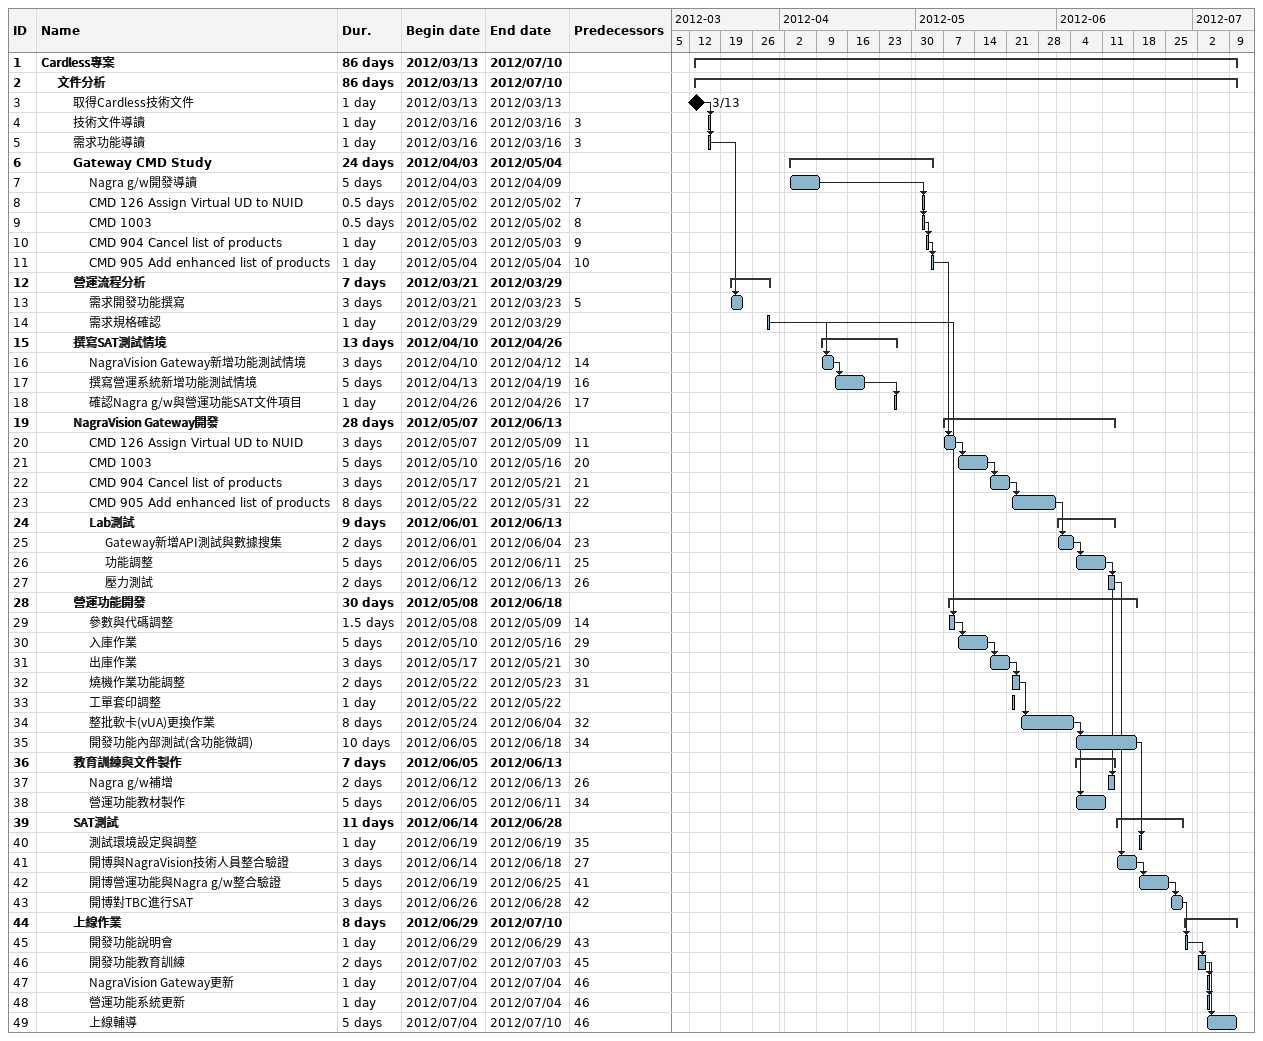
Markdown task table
| ID | Level | Task | Duration | Start | Finish | Predecessors |
|---|---|---|---|---|---|---|
| 1 | 1 | **Cardless專案** | 86d | 2012-03-13 | 2012-07-10 |  |
| 2 | 2 | **文件分析** | 86d | 2012-03-13 | 2012-07-10 |  |
| 3 | 3 | 取得Cardless技術文件 | 1d | 2012-03-13 | 2012-03-13 |  |
| 4 | 3 | 技術文件導讀 | 1d | 2012-03-16 | 2012-03-16 | 3 |
| 5 | 3 | 需求功能導讀 | 1d | 2012-03-16 | 2012-03-16 | 3 |
| 6 | 3 | **Gateway CMD Study** | 24d | 2012-04-03 | 2012-05-04 |  |
| 7 | 4 | Nagra g/w開發導讀 | 5d | 2012-04-03 | 2012-04-09 |  |
| 8 | 4 | CMD 126 Assign Virtual UD to NUID | 0.5d | 2012-05-02 | 2012-05-02 | 7 |
| 9 | 4 | CMD 1003 | 0.5d | 2012-05-02 | 2012-05-02 | 8 |
| 10 | 4 | CMD 904 Cancel list of products | 1d | 2012-05-03 | 2012-05-03 | 9 |
| 11 | 4 | CMD 905 Add enhanced list of products | 1d | 2012-05-04 | 2012-05-04 | 10 |
| 12 | 3 | **營運流程分析** | 7d | 2012-03-21 | 2012-03-29 |  |
| 13 | 4 | 需求開發功能撰寫 | 3d | 2012-03-21 | 2012-03-23 | 5 |
| 14 | 4 | 需求規格確認 | 1d | 2012-03-29 | 2012-03-29 |  |
| 15 | 3 | **撰寫SAT測試情境** | 13d | 2012-04-10 | 2012-04-26 |  |
| 16 | 4 | NagraVision Gateway新增功能測試情境 | 3d | 2012-04-10 | 2012-04-12 | 14 |
| 17 | 4 | 撰寫營運系統新增功能測試情境 | 5d | 2012-04-13 | 2012-04-19 | 16 |
| 18 | 4 | 確認Nagra g/w與營運功能SAT文件項目 | 1d | 2012-04-26 | 2012-04-26 | 17 |
| 19 | 3 | **NagraVision Gateway開發** | 28d | 2012-05-07 | 2012-06-13 |  |
| 20 | 4 | CMD 126 Assign Virtual UD to NUID | 3d | 2012-05-07 | 2012-05-09 | 11 |
| 21 | 4 | CMD 1003 | 5d | 2012-05-10 | 2012-05-16 | 20 |
| 22 | 4 | CMD 904 Cancel list of products | 3d | 2012-05-17 | 2012-05-21 | 21 |
| 23 | 4 | CMD 905 Add enhanced list of products | 8d | 2012-05-22 | 2012-05-31 | 22 |
| 24 | 4 | **Lab測試** | 9d | 2012-06-01 | 2012-06-13 |  |
| 25 | 5 | Gateway新增API測試與數據搜集 | 2d | 2012-06-01 | 2012-06-04 | 23 |
| 26 | 5 | 功能調整 | 5d | 2012-06-05 | 2012-06-11 | 25 |
| 27 | 5 | 壓力測試 | 2d | 2012-06-12 | 2012-06-13 | 26 |
| 28 | 3 | **營運功能開發** | 30d | 2012-05-08 | 2012-06-18 |  |
| 29 | 4 | 參數與代碼調整 | 1.5d | 2012-05-08 | 2012-05-09 | 14 |
| 30 | 4 | 入庫作業 | 5d | 2012-05-10 | 2012-05-16 | 29 |
| 31 | 4 | 出庫作業 | 3d | 2012-05-17 | 2012-05-21 | 30 |
| 32 | 4 | 燒機作業功能調整 | 2d | 2012-05-22 | 2012-05-23 | 31 |
| 33 | 4 | 工單套印調整 | 1d | 2012-05-22 | 2012-05-22 |  |
| 34 | 4 | 整批軟卡(vUA)更換作業 | 8d | 2012-05-24 | 2012-06-04 | 32 |
| 35 | 4 | 開發功能內部測試(含功能微調) | 10d | 2012-06-05 | 2012-06-18 | 34 |
| 36 | 3 | **教育訓練與文件製作** | 7d | 2012-06-05 | 2012-06-13 |  |
| 37 | 4 | Nagra g/w補增 | 2d | 2012-06-12 | 2012-06-13 | 26 |
| 38 | 4 | 營運功能教材製作 | 5d | 2012-06-05 | 2012-06-11 | 34 |
| 39 | 3 | **SAT測試** | 11d | 2012-06-14 | 2012-06-28 |  |
| 40 | 4 | 測試環境設定與調整 | 1d | 2012-06-19 | 2012-06-19 | 35 |
| 41 | 4 | 開博與NagraVision技術人員整合驗證 | 3d | 2012-06-14 | 2012-06-18 | 27 |
| 42 | 4 | 開博營運功能與Nagra g/w整合驗證 | 5d | 2012-06-19 | 2012-06-25 | 41 |
| 43 | 4 | 開博對TBC進行SAT | 3d | 2012-06-26 | 2012-06-28 | 42 |
| 44 | 3 | **上線作業** | 8d | 2012-06-29 | 2012-07-10 |  |
| 45 | 4 | 開發功能說明會 | 1d | 2012-06-29 | 2012-06-29 | 43 |
| 46 | 4 | 開發功能教育訓練 | 2d | 2012-07-02 | 2012-07-03 | 45 |
| 47 | 4 | NagraVision Gateway更新 | 1d | 2012-07-04 | 2012-07-04 | 46 |
| 48 | 4 | 營運功能系統更新 | 1d | 2012-07-04 | 2012-07-04 | 46 |
| 49 | 4 | 上線輔導 | 5d | 2012-07-04 | 2012-07-10 | 46 |
